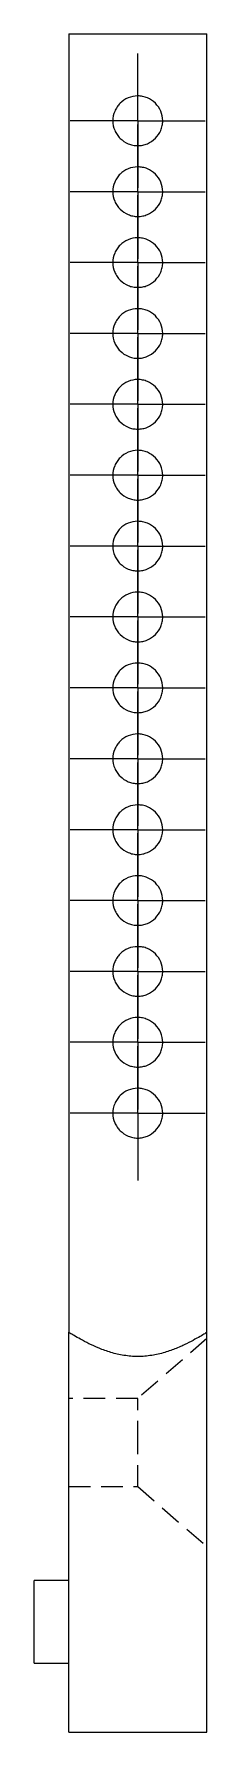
# Model space of a CAD drawing. Header units: millimetres. Extents: x 77 to 228, y 7 to 163.
# Drawn here: x 217.9 to 228.1, y 7 to 107 of the extents above.
import ezdxf

# ---------------------------------------------------------------- set-up
doc = ezdxf.new("R2010")
doc.units = ezdxf.units.MM
doc.linetypes.add('HIDDEN', pattern=[1.905, 1.27, -0.635])
doc.layers.add('10', color=7, linetype='Continuous')

# ---------------------------------------------------------------- blocks, each defined once
blk = doc.blocks.new('SW_CENTERMARKSYMBOL_2')
at = {"layer": '10', "color": 0}
for p, q in [((0, 2.5), (0, 3.96)), ((0, 0), (0, 2.5)), ((-2.5, 0), (-3.96, 0)), ((0, 0), (-2.5, 0)), ((0, 0), (0, -2.5)), ((0, 0), (2.5, 0)), ((2.5, 0), (3.96, 0)), ((0, -2.5), (0, -3.96))]:
    blk.add_line(p, q, dxfattribs=at)
blk = doc.blocks.new('SW_CENTERMARKSYMBOL_3')
at = {"layer": '10', "color": 0}
for p, q in [((0, 2.5), (0, 3.96)), ((0, 0), (0, 2.5)), ((-2.5, 0), (-3.96, 0)), ((0, 0), (-2.5, 0)), ((0, 0), (0, -2.5)), ((0, 0), (2.5, 0)), ((2.5, 0), (3.96, 0)), ((0, -2.5), (0, -3.96))]:
    blk.add_line(p, q, dxfattribs=at)
blk = doc.blocks.new('SW_CENTERMARKSYMBOL_4')
at = {"layer": '10', "color": 0}
for p, q in [((0, 2.5), (0, 3.96)), ((0, 0), (0, 2.5)), ((-2.5, 0), (-3.96, 0)), ((0, 0), (-2.5, 0)), ((0, 0), (0, -2.5)), ((0, 0), (2.5, 0)), ((2.5, 0), (3.96, 0)), ((0, -2.5), (0, -3.96))]:
    blk.add_line(p, q, dxfattribs=at)
blk = doc.blocks.new('SW_CENTERMARKSYMBOL_5')
at = {"layer": '10', "color": 0}
for p, q in [((0, 2.5), (0, 3.96)), ((0, 0), (0, 2.5)), ((-2.5, 0), (-3.96, 0)), ((0, 0), (-2.5, 0)), ((0, 0), (0, -2.5)), ((0, 0), (2.5, 0)), ((2.5, 0), (3.96, 0)), ((0, -2.5), (0, -3.96))]:
    blk.add_line(p, q, dxfattribs=at)
blk = doc.blocks.new('SW_CENTERMARKSYMBOL_6')
at = {"layer": '10', "color": 0}
for p, q in [((0, 2.5), (0, 3.96)), ((0, 0), (0, 2.5)), ((-2.5, 0), (-3.96, 0)), ((0, 0), (-2.5, 0)), ((0, 0), (0, -2.5)), ((0, 0), (2.5, 0)), ((2.5, 0), (3.96, 0)), ((0, -2.5), (0, -3.96))]:
    blk.add_line(p, q, dxfattribs=at)
blk = doc.blocks.new('SW_CENTERMARKSYMBOL_7')
at = {"layer": '10', "color": 0}
for p, q in [((0, 2.5), (0, 3.96)), ((0, 0), (0, 2.5)), ((-2.5, 0), (-3.96, 0)), ((0, 0), (-2.5, 0)), ((0, 0), (0, -2.5)), ((0, 0), (2.5, 0)), ((2.5, 0), (3.96, 0)), ((0, -2.5), (0, -3.96))]:
    blk.add_line(p, q, dxfattribs=at)
blk = doc.blocks.new('SW_CENTERMARKSYMBOL_8')
at = {"layer": '10', "color": 0}
for p, q in [((0, 2.5), (0, 3.96)), ((0, 0), (0, 2.5)), ((-2.5, 0), (-3.96, 0)), ((0, 0), (-2.5, 0)), ((0, 0), (0, -2.5)), ((0, 0), (2.5, 0)), ((2.5, 0), (3.96, 0)), ((0, -2.5), (0, -3.96))]:
    blk.add_line(p, q, dxfattribs=at)
blk = doc.blocks.new('SW_CENTERMARKSYMBOL_9')
at = {"layer": '10', "color": 0}
for p, q in [((0, 2.5), (0, 3.96)), ((0, 0), (0, 2.5)), ((-2.5, 0), (-3.96, 0)), ((0, 0), (-2.5, 0)), ((0, 0), (0, -2.5)), ((0, 0), (2.5, 0)), ((2.5, 0), (3.96, 0)), ((0, -2.5), (0, -3.96))]:
    blk.add_line(p, q, dxfattribs=at)
blk = doc.blocks.new('SW_CENTERMARKSYMBOL_10')
at = {"layer": '10', "color": 0}
for p, q in [((0, 2.5), (0, 3.96)), ((0, 0), (0, 2.5)), ((-2.5, 0), (-3.96, 0)), ((0, 0), (-2.5, 0)), ((0, 0), (0, -2.5)), ((0, 0), (2.5, 0)), ((2.5, 0), (3.96, 0)), ((0, -2.5), (0, -3.96))]:
    blk.add_line(p, q, dxfattribs=at)
blk = doc.blocks.new('SW_CENTERMARKSYMBOL_11')
at = {"layer": '10', "color": 0}
for p, q in [((0, 2.5), (0, 3.96)), ((0, 0), (0, 2.5)), ((-2.5, 0), (-3.96, 0)), ((0, 0), (-2.5, 0)), ((0, 0), (0, -2.5)), ((0, 0), (2.5, 0)), ((2.5, 0), (3.96, 0)), ((0, -2.5), (0, -3.96))]:
    blk.add_line(p, q, dxfattribs=at)
blk = doc.blocks.new('SW_CENTERMARKSYMBOL_12')
at = {"layer": '10', "color": 0}
for p, q in [((0, 2.5), (0, 3.96)), ((0, 0), (0, 2.5)), ((-2.5, 0), (-3.96, 0)), ((0, 0), (-2.5, 0)), ((0, 0), (0, -2.5)), ((0, 0), (2.5, 0)), ((2.5, 0), (3.96, 0)), ((0, -2.5), (0, -3.96))]:
    blk.add_line(p, q, dxfattribs=at)
blk = doc.blocks.new('SW_CENTERMARKSYMBOL_13')
at = {"layer": '10', "color": 0}
for p, q in [((0, 2.5), (0, 3.96)), ((0, 0), (0, 2.5)), ((-2.5, 0), (-3.96, 0)), ((0, 0), (-2.5, 0)), ((0, 0), (0, -2.5)), ((0, 0), (2.5, 0)), ((2.5, 0), (3.96, 0)), ((0, -2.5), (0, -3.96))]:
    blk.add_line(p, q, dxfattribs=at)
blk = doc.blocks.new('SW_CENTERMARKSYMBOL_14')
at = {"layer": '10', "color": 0}
for p, q in [((0, 2.5), (0, 3.96)), ((0, 0), (0, 2.5)), ((-2.5, 0), (-3.96, 0)), ((0, 0), (-2.5, 0)), ((0, 0), (0, -2.5)), ((0, 0), (2.5, 0)), ((2.5, 0), (3.96, 0)), ((0, -2.5), (0, -3.96))]:
    blk.add_line(p, q, dxfattribs=at)
blk = doc.blocks.new('SW_CENTERMARKSYMBOL_15')
at = {"layer": '10', "color": 0}
for p, q in [((0, 2.5), (0, 3.96)), ((0, 0), (0, 2.5)), ((-2.5, 0), (-3.96, 0)), ((0, 0), (-2.5, 0)), ((0, 0), (0, -2.5)), ((0, 0), (2.5, 0)), ((2.5, 0), (3.96, 0)), ((0, -2.5), (0, -3.96))]:
    blk.add_line(p, q, dxfattribs=at)
blk = doc.blocks.new('SW_CENTERMARKSYMBOL_16')
at = {"layer": '10', "color": 0}
for p, q in [((0, 2.5), (0, 3.96)), ((0, 0), (0, 2.5)), ((-2.5, 0), (-3.96, 0)), ((0, 0), (-2.5, 0)), ((0, 0), (0, -2.5)), ((0, 0), (2.5, 0)), ((2.5, 0), (3.96, 0)), ((0, -2.5), (0, -3.96))]:
    blk.add_line(p, q, dxfattribs=at)

msp = doc.modelspace()

# ---------------------------------------------------------------- linework, layer by layer
at = {"color": 7, "linetype": 'Continuous', "lineweight": 25}
for p, q in [((219.96, 107), (219.96, 30.54)), ((219.96, 107), (224.01, 107)), ((224.01, 107), (228.07, 107)), ((228.07, 30.54), (228.07, 107)), ((219.96, 13.49), (219.96, 24.05)), ((228.07, 13.49), (228.07, 24.05)), ((219.96, 15.93), (217.93, 15.93)), ((217.93, 13.49), (217.93, 15.93)), ((217.93, 11.06), (217.93, 13.49)), ((219.96, 7), (219.96, 13.49)), ((228.07, 7), (228.07, 13.49)), ((217.93, 11.06), (219.96, 11.06)), ((219.96, 7), (228.07, 7))]:
    msp.add_line(p, q, dxfattribs=at)
at = {"color": 7, "linetype": 'HIDDEN', "lineweight": 18}
for p, q in [((219.96, 30.54), (219.97, 30.53)), ((228.07, 30.17), (224.01, 26.64)), ((224.01, 26.64), (219.96, 26.64)), ((224.01, 24.05), (224.01, 26.64)), ((224.01, 21.45), (224.01, 24.05)), ((219.96, 21.45), (224.01, 21.45)), ((224.01, 21.45), (228.07, 17.92))]:
    msp.add_line(p, q, dxfattribs=at)
at = {"color": 7, "linetype": 'Continuous', "lineweight": 25, "flags": 128}
for points in [[(219.96, 24.05), (219.96, 24.83), (219.96, 25.6), (219.96, 26.35), (219.96, 27.06), (219.96, 27.73), (219.96, 28.35), (219.96, 28.91), (219.96, 29.39), (219.96, 29.8), (219.96, 30.12), (219.96, 30.35), (219.96, 30.49), (219.96, 30.54)], [(228.07, 24.05), (228.07, 24.83), (228.07, 25.6), (228.07, 26.35), (228.07, 27.06), (228.07, 27.73), (228.07, 28.35), (228.07, 28.91), (228.07, 29.39), (228.07, 29.8), (228.07, 30.12), (228.07, 30.35), (228.07, 30.49), (228.07, 30.54)]]:
    msp.add_lwpolyline(points, dxfattribs=at)
at = {"color": 7, "linetype": 'Continuous', "lineweight": 25}
for points, knots in [([(225.48, 101.89), (225.48, 101.79), (225.47, 101.69), (225.43, 101.51), (225.4, 101.41), (225.29, 101.15), (225.18, 100.99), (224.91, 100.72), (224.75, 100.61), (224.49, 100.5), (224.4, 100.47), (224.21, 100.43), (224.11, 100.43), (223.92, 100.43), (223.82, 100.43), (223.63, 100.47), (223.54, 100.5), (223.28, 100.61), (223.12, 100.72), (222.91, 100.92), (222.85, 100.99), (222.75, 101.15), (222.7, 101.24), (222.59, 101.5), (222.55, 101.69), (222.55, 102.08), (222.59, 102.27), (222.7, 102.53), (222.75, 102.62), (222.85, 102.78), (222.91, 102.85), (223.11, 103.05), (223.27, 103.16), (223.63, 103.31), (223.82, 103.35), (224.11, 103.35), (224.21, 103.34), (224.39, 103.3), (224.49, 103.27), (224.75, 103.16), (224.91, 103.05), (225.18, 102.79), (225.29, 102.62), (225.44, 102.27), (225.48, 102.08), (225.48, 101.89)], [0, 0, 0, 0, 0.03125, 0.03125, 0.0625, 0.0625, 0.125, 0.125, 0.1875, 0.1875, 0.21875, 0.21875, 0.25, 0.25, 0.28125, 0.28125, 0.3125, 0.3125, 0.375, 0.375, 0.40625, 0.40625, 0.4375, 0.4375, 0.5, 0.5, 0.5625, 0.5625, 0.59375, 0.59375, 0.625, 0.625, 0.6875, 0.6875, 0.75, 0.75, 0.78125, 0.78125, 0.8125, 0.8125, 0.875, 0.875, 0.9375, 0.9375, 1, 1, 1, 1]), ([(225.48, 97.71), (225.48, 97.61), (225.47, 97.52), (225.43, 97.33), (225.4, 97.24), (225.29, 96.97), (225.18, 96.81), (224.91, 96.55), (224.75, 96.44), (224.49, 96.33), (224.4, 96.3), (224.21, 96.26), (224.11, 96.25), (223.92, 96.25), (223.82, 96.26), (223.63, 96.3), (223.54, 96.33), (223.28, 96.44), (223.12, 96.54), (222.91, 96.75), (222.85, 96.82), (222.75, 96.98), (222.7, 97.06), (222.59, 97.32), (222.55, 97.52), (222.55, 97.9), (222.59, 98.1), (222.7, 98.36), (222.75, 98.45), (222.85, 98.6), (222.91, 98.68), (223.11, 98.88), (223.27, 98.99), (223.63, 99.13), (223.82, 99.17), (224.11, 99.17), (224.21, 99.16), (224.39, 99.13), (224.49, 99.1), (224.75, 98.99), (224.91, 98.88), (225.18, 98.61), (225.29, 98.45), (225.44, 98.1), (225.48, 97.91), (225.48, 97.71)], [0, 0, 0, 0, 0.03125, 0.03125, 0.0625, 0.0625, 0.125, 0.125, 0.1875, 0.1875, 0.21875, 0.21875, 0.25, 0.25, 0.28125, 0.28125, 0.3125, 0.3125, 0.375, 0.375, 0.40625, 0.40625, 0.4375, 0.4375, 0.5, 0.5, 0.5625, 0.5625, 0.59375, 0.59375, 0.625, 0.625, 0.6875, 0.6875, 0.75, 0.75, 0.78125, 0.78125, 0.8125, 0.8125, 0.875, 0.875, 0.9375, 0.9375, 1, 1, 1, 1]), ([(225.48, 93.54), (225.48, 93.44), (225.47, 93.34), (225.43, 93.16), (225.4, 93.06), (225.29, 92.8), (225.18, 92.64), (224.91, 92.37), (224.75, 92.26), (224.49, 92.15), (224.4, 92.12), (224.21, 92.09), (224.11, 92.08), (223.92, 92.08), (223.82, 92.09), (223.63, 92.12), (223.54, 92.15), (223.28, 92.26), (223.12, 92.37), (222.91, 92.57), (222.85, 92.64), (222.75, 92.8), (222.7, 92.89), (222.59, 93.15), (222.55, 93.34), (222.55, 93.73), (222.59, 93.92), (222.7, 94.19), (222.75, 94.27), (222.85, 94.43), (222.91, 94.5), (223.11, 94.7), (223.27, 94.81), (223.63, 94.96), (223.82, 95), (224.11, 95), (224.21, 94.99), (224.39, 94.95), (224.49, 94.92), (224.75, 94.81), (224.91, 94.7), (225.18, 94.44), (225.29, 94.28), (225.44, 93.93), (225.48, 93.73), (225.48, 93.54)], [0, 0, 0, 0, 0.03125, 0.03125, 0.0625, 0.0625, 0.125, 0.125, 0.1875, 0.1875, 0.21875, 0.21875, 0.25, 0.25, 0.28125, 0.28125, 0.3125, 0.3125, 0.375, 0.375, 0.40625, 0.40625, 0.4375, 0.4375, 0.5, 0.5, 0.5625, 0.5625, 0.59375, 0.59375, 0.625, 0.625, 0.6875, 0.6875, 0.75, 0.75, 0.78125, 0.78125, 0.8125, 0.8125, 0.875, 0.875, 0.9375, 0.9375, 1, 1, 1, 1]), ([(225.48, 89.36), (225.48, 89.27), (225.47, 89.17), (225.43, 88.98), (225.4, 88.89), (225.29, 88.62), (225.18, 88.46), (224.91, 88.2), (224.75, 88.09), (224.49, 87.98), (224.4, 87.95), (224.21, 87.91), (224.11, 87.9), (223.92, 87.9), (223.82, 87.91), (223.63, 87.95), (223.54, 87.98), (223.28, 88.09), (223.12, 88.2), (222.91, 88.4), (222.85, 88.47), (222.75, 88.63), (222.7, 88.71), (222.59, 88.98), (222.55, 89.17), (222.55, 89.55), (222.59, 89.75), (222.7, 90.01), (222.75, 90.1), (222.85, 90.25), (222.91, 90.33), (223.11, 90.53), (223.27, 90.64), (223.63, 90.79), (223.82, 90.82), (224.11, 90.82), (224.21, 90.81), (224.39, 90.78), (224.49, 90.75), (224.75, 90.64), (224.91, 90.53), (225.18, 90.26), (225.29, 90.1), (225.44, 89.75), (225.48, 89.56), (225.48, 89.36)], [0, 0, 0, 0, 0.03125, 0.03125, 0.0625, 0.0625, 0.125, 0.125, 0.1875, 0.1875, 0.21875, 0.21875, 0.25, 0.25, 0.28125, 0.28125, 0.3125, 0.3125, 0.375, 0.375, 0.40625, 0.40625, 0.4375, 0.4375, 0.5, 0.5, 0.5625, 0.5625, 0.59375, 0.59375, 0.625, 0.625, 0.6875, 0.6875, 0.75, 0.75, 0.78125, 0.78125, 0.8125, 0.8125, 0.875, 0.875, 0.9375, 0.9375, 1, 1, 1, 1]), ([(225.48, 85.19), (225.48, 85.09), (225.47, 85), (225.43, 84.81), (225.4, 84.71), (225.29, 84.45), (225.18, 84.29), (224.91, 84.02), (224.75, 83.91), (224.49, 83.8), (224.4, 83.78), (224.21, 83.74), (224.11, 83.73), (223.92, 83.73), (223.82, 83.74), (223.63, 83.77), (223.54, 83.8), (223.28, 83.91), (223.12, 84.02), (222.91, 84.22), (222.85, 84.3), (222.75, 84.45), (222.7, 84.54), (222.59, 84.8), (222.55, 84.99), (222.55, 85.38), (222.59, 85.57), (222.7, 85.84), (222.75, 85.92), (222.85, 86.08), (222.91, 86.15), (223.11, 86.36), (223.27, 86.46), (223.63, 86.61), (223.82, 86.65), (224.11, 86.65), (224.21, 86.64), (224.39, 86.6), (224.49, 86.57), (224.75, 86.46), (224.91, 86.36), (225.18, 86.09), (225.29, 85.93), (225.44, 85.58), (225.48, 85.38), (225.48, 85.19)], [0, 0, 0, 0, 0.03125, 0.03125, 0.0625, 0.0625, 0.125, 0.125, 0.1875, 0.1875, 0.21875, 0.21875, 0.25, 0.25, 0.28125, 0.28125, 0.3125, 0.3125, 0.375, 0.375, 0.40625, 0.40625, 0.4375, 0.4375, 0.5, 0.5, 0.5625, 0.5625, 0.59375, 0.59375, 0.625, 0.625, 0.6875, 0.6875, 0.75, 0.75, 0.78125, 0.78125, 0.8125, 0.8125, 0.875, 0.875, 0.9375, 0.9375, 1, 1, 1, 1]), ([(225.48, 81.01), (225.48, 80.92), (225.47, 80.82), (225.43, 80.63), (225.4, 80.54), (225.29, 80.28), (225.18, 80.12), (224.91, 79.85), (224.75, 79.74), (224.49, 79.63), (224.4, 79.6), (224.21, 79.56), (224.11, 79.55), (223.92, 79.55), (223.82, 79.56), (223.63, 79.6), (223.54, 79.63), (223.28, 79.74), (223.12, 79.85), (222.91, 80.05), (222.85, 80.12), (222.75, 80.28), (222.7, 80.36), (222.59, 80.63), (222.55, 80.82), (222.55, 81.2), (222.59, 81.4), (222.7, 81.66), (222.75, 81.75), (222.85, 81.91), (222.91, 81.98), (223.11, 82.18), (223.27, 82.29), (223.63, 82.44), (223.82, 82.48), (224.11, 82.48), (224.21, 82.47), (224.39, 82.43), (224.49, 82.4), (224.75, 82.29), (224.91, 82.18), (225.18, 81.91), (225.29, 81.75), (225.44, 81.4), (225.48, 81.21), (225.48, 81.01)], [0, 0, 0, 0, 0.03125, 0.03125, 0.0625, 0.0625, 0.125, 0.125, 0.1875, 0.1875, 0.21875, 0.21875, 0.25, 0.25, 0.28125, 0.28125, 0.3125, 0.3125, 0.375, 0.375, 0.40625, 0.40625, 0.4375, 0.4375, 0.5, 0.5, 0.5625, 0.5625, 0.59375, 0.59375, 0.625, 0.625, 0.6875, 0.6875, 0.75, 0.75, 0.78125, 0.78125, 0.8125, 0.8125, 0.875, 0.875, 0.9375, 0.9375, 1, 1, 1, 1]), ([(225.48, 76.84), (225.48, 76.74), (225.47, 76.65), (225.43, 76.46), (225.4, 76.37), (225.29, 76.1), (225.18, 75.94), (224.91, 75.67), (224.75, 75.56), (224.49, 75.46), (224.4, 75.43), (224.21, 75.39), (224.11, 75.38), (223.92, 75.38), (223.82, 75.39), (223.63, 75.43), (223.54, 75.45), (223.28, 75.56), (223.12, 75.67), (222.91, 75.87), (222.85, 75.95), (222.75, 76.1), (222.7, 76.19), (222.59, 76.45), (222.55, 76.65), (222.55, 77.03), (222.59, 77.22), (222.7, 77.49), (222.75, 77.57), (222.85, 77.73), (222.91, 77.8), (223.11, 78.01), (223.27, 78.11), (223.63, 78.26), (223.82, 78.3), (224.11, 78.3), (224.21, 78.29), (224.39, 78.25), (224.49, 78.23), (224.75, 78.12), (224.91, 78.01), (225.18, 77.74), (225.29, 77.58), (225.44, 77.23), (225.48, 77.03), (225.48, 76.84)], [0, 0, 0, 0, 0.03125, 0.03125, 0.0625, 0.0625, 0.125, 0.125, 0.1875, 0.1875, 0.21875, 0.21875, 0.25, 0.25, 0.28125, 0.28125, 0.3125, 0.3125, 0.375, 0.375, 0.40625, 0.40625, 0.4375, 0.4375, 0.5, 0.5, 0.5625, 0.5625, 0.59375, 0.59375, 0.625, 0.625, 0.6875, 0.6875, 0.75, 0.75, 0.78125, 0.78125, 0.8125, 0.8125, 0.875, 0.875, 0.9375, 0.9375, 1, 1, 1, 1]), ([(225.48, 72.67), (225.48, 72.57), (225.47, 72.47), (225.43, 72.28), (225.4, 72.19), (225.29, 71.93), (225.18, 71.77), (224.91, 71.5), (224.75, 71.39), (224.49, 71.28), (224.4, 71.25), (224.21, 71.21), (224.11, 71.2), (223.92, 71.2), (223.82, 71.21), (223.63, 71.25), (223.54, 71.28), (223.28, 71.39), (223.12, 71.5), (222.91, 71.7), (222.85, 71.77), (222.75, 71.93), (222.7, 72.01), (222.59, 72.28), (222.55, 72.47), (222.55, 72.86), (222.59, 73.05), (222.7, 73.31), (222.75, 73.4), (222.85, 73.56), (222.91, 73.63), (223.11, 73.83), (223.27, 73.94), (223.63, 74.09), (223.82, 74.13), (224.11, 74.13), (224.21, 74.12), (224.39, 74.08), (224.49, 74.05), (224.75, 73.94), (224.91, 73.83), (225.18, 73.57), (225.29, 73.4), (225.44, 73.05), (225.48, 72.86), (225.48, 72.67)], [0, 0, 0, 0, 0.03125, 0.03125, 0.0625, 0.0625, 0.125, 0.125, 0.1875, 0.1875, 0.21875, 0.21875, 0.25, 0.25, 0.28125, 0.28125, 0.3125, 0.3125, 0.375, 0.375, 0.40625, 0.40625, 0.4375, 0.4375, 0.5, 0.5, 0.5625, 0.5625, 0.59375, 0.59375, 0.625, 0.625, 0.6875, 0.6875, 0.75, 0.75, 0.78125, 0.78125, 0.8125, 0.8125, 0.875, 0.875, 0.9375, 0.9375, 1, 1, 1, 1]), ([(225.48, 68.49), (225.48, 68.39), (225.47, 68.3), (225.43, 68.11), (225.4, 68.02), (225.29, 67.75), (225.18, 67.59), (224.91, 67.32), (224.75, 67.22), (224.49, 67.11), (224.4, 67.08), (224.21, 67.04), (224.11, 67.03), (223.92, 67.03), (223.82, 67.04), (223.63, 67.08), (223.54, 67.11), (223.28, 67.22), (223.12, 67.32), (222.91, 67.52), (222.85, 67.6), (222.75, 67.76), (222.7, 67.84), (222.59, 68.1), (222.55, 68.3), (222.55, 68.68), (222.59, 68.87), (222.7, 69.14), (222.75, 69.22), (222.85, 69.38), (222.91, 69.46), (223.11, 69.66), (223.27, 69.77), (223.63, 69.91), (223.82, 69.95), (224.11, 69.95), (224.21, 69.94), (224.39, 69.91), (224.49, 69.88), (224.75, 69.77), (224.91, 69.66), (225.18, 69.39), (225.29, 69.23), (225.44, 68.88), (225.48, 68.69), (225.48, 68.49)], [0, 0, 0, 0, 0.03125, 0.03125, 0.0625, 0.0625, 0.125, 0.125, 0.1875, 0.1875, 0.21875, 0.21875, 0.25, 0.25, 0.28125, 0.28125, 0.3125, 0.3125, 0.375, 0.375, 0.40625, 0.40625, 0.4375, 0.4375, 0.5, 0.5, 0.5625, 0.5625, 0.59375, 0.59375, 0.625, 0.625, 0.6875, 0.6875, 0.75, 0.75, 0.78125, 0.78125, 0.8125, 0.8125, 0.875, 0.875, 0.9375, 0.9375, 1, 1, 1, 1]), ([(225.48, 64.32), (225.48, 64.22), (225.47, 64.12), (225.43, 63.94), (225.4, 63.84), (225.29, 63.58), (225.18, 63.42), (224.91, 63.15), (224.75, 63.04), (224.49, 62.93), (224.4, 62.9), (224.21, 62.87), (224.11, 62.86), (223.92, 62.86), (223.82, 62.87), (223.63, 62.9), (223.54, 62.93), (223.28, 63.04), (223.12, 63.15), (222.91, 63.35), (222.85, 63.42), (222.75, 63.58), (222.7, 63.67), (222.59, 63.93), (222.55, 64.12), (222.55, 64.51), (222.59, 64.7), (222.7, 64.96), (222.75, 65.05), (222.85, 65.21), (222.91, 65.28), (223.11, 65.48), (223.27, 65.59), (223.63, 65.74), (223.82, 65.78), (224.11, 65.78), (224.21, 65.77), (224.39, 65.73), (224.49, 65.7), (224.75, 65.59), (224.91, 65.48), (225.18, 65.22), (225.29, 65.06), (225.44, 64.7), (225.48, 64.51), (225.48, 64.32)], [0, 0, 0, 0, 0.03125, 0.03125, 0.0625, 0.0625, 0.125, 0.125, 0.1875, 0.1875, 0.21875, 0.21875, 0.25, 0.25, 0.28125, 0.28125, 0.3125, 0.3125, 0.375, 0.375, 0.40625, 0.40625, 0.4375, 0.4375, 0.5, 0.5, 0.5625, 0.5625, 0.59375, 0.59375, 0.625, 0.625, 0.6875, 0.6875, 0.75, 0.75, 0.78125, 0.78125, 0.8125, 0.8125, 0.875, 0.875, 0.9375, 0.9375, 1, 1, 1, 1]), ([(225.48, 60.14), (225.48, 60.05), (225.47, 59.95), (225.43, 59.76), (225.4, 59.67), (225.29, 59.4), (225.18, 59.24), (224.91, 58.98), (224.75, 58.87), (224.49, 58.76), (224.4, 58.73), (224.21, 58.69), (224.11, 58.68), (223.92, 58.68), (223.82, 58.69), (223.63, 58.73), (223.54, 58.76), (223.28, 58.87), (223.12, 58.97), (222.91, 59.18), (222.85, 59.25), (222.75, 59.41), (222.7, 59.49), (222.59, 59.76), (222.55, 59.95), (222.55, 60.33), (222.59, 60.53), (222.7, 60.79), (222.75, 60.88), (222.85, 61.03), (222.91, 61.11), (223.11, 61.31), (223.27, 61.42), (223.63, 61.56), (223.82, 61.6), (224.11, 61.6), (224.21, 61.59), (224.39, 61.56), (224.49, 61.53), (224.75, 61.42), (224.91, 61.31), (225.18, 61.04), (225.29, 60.88), (225.44, 60.53), (225.48, 60.34), (225.48, 60.14)], [0, 0, 0, 0, 0.03125, 0.03125, 0.0625, 0.0625, 0.125, 0.125, 0.1875, 0.1875, 0.21875, 0.21875, 0.25, 0.25, 0.28125, 0.28125, 0.3125, 0.3125, 0.375, 0.375, 0.40625, 0.40625, 0.4375, 0.4375, 0.5, 0.5, 0.5625, 0.5625, 0.59375, 0.59375, 0.625, 0.625, 0.6875, 0.6875, 0.75, 0.75, 0.78125, 0.78125, 0.8125, 0.8125, 0.875, 0.875, 0.9375, 0.9375, 1, 1, 1, 1]), ([(225.48, 55.97), (225.48, 55.87), (225.47, 55.78), (225.43, 55.59), (225.4, 55.49), (225.29, 55.23), (225.18, 55.07), (224.91, 54.8), (224.75, 54.69), (224.49, 54.58), (224.4, 54.55), (224.21, 54.52), (224.11, 54.51), (223.92, 54.51), (223.82, 54.52), (223.63, 54.55), (223.54, 54.58), (223.28, 54.69), (223.12, 54.8), (222.91, 55), (222.85, 55.07), (222.75, 55.23), (222.7, 55.32), (222.59, 55.58), (222.55, 55.77), (222.55, 56.16), (222.59, 56.35), (222.7, 56.62), (222.75, 56.7), (222.85, 56.86), (222.91, 56.93), (223.11, 57.13), (223.27, 57.24), (223.63, 57.39), (223.82, 57.43), (224.11, 57.43), (224.21, 57.42), (224.39, 57.38), (224.49, 57.35), (224.75, 57.24), (224.91, 57.14), (225.18, 56.87), (225.29, 56.71), (225.44, 56.36), (225.48, 56.16), (225.48, 55.97)], [0, 0, 0, 0, 0.03125, 0.03125, 0.0625, 0.0625, 0.125, 0.125, 0.1875, 0.1875, 0.21875, 0.21875, 0.25, 0.25, 0.28125, 0.28125, 0.3125, 0.3125, 0.375, 0.375, 0.40625, 0.40625, 0.4375, 0.4375, 0.5, 0.5, 0.5625, 0.5625, 0.59375, 0.59375, 0.625, 0.625, 0.6875, 0.6875, 0.75, 0.75, 0.78125, 0.78125, 0.8125, 0.8125, 0.875, 0.875, 0.9375, 0.9375, 1, 1, 1, 1]), ([(225.48, 51.79), (225.48, 51.7), (225.47, 51.6), (225.43, 51.41), (225.4, 51.32), (225.29, 51.06), (225.18, 50.89), (224.91, 50.63), (224.75, 50.52), (224.49, 50.41), (224.4, 50.38), (224.21, 50.34), (224.11, 50.33), (223.92, 50.33), (223.82, 50.34), (223.63, 50.38), (223.54, 50.41), (223.28, 50.52), (223.12, 50.63), (222.91, 50.83), (222.85, 50.9), (222.75, 51.06), (222.7, 51.14), (222.59, 51.41), (222.55, 51.6), (222.55, 51.98), (222.59, 52.18), (222.7, 52.44), (222.75, 52.53), (222.85, 52.68), (222.91, 52.76), (223.11, 52.96), (223.27, 53.07), (223.63, 53.22), (223.82, 53.25), (224.11, 53.25), (224.21, 53.25), (224.39, 53.21), (224.49, 53.18), (224.75, 53.07), (224.91, 52.96), (225.18, 52.69), (225.29, 52.53), (225.44, 52.18), (225.48, 51.99), (225.48, 51.79)], [0, 0, 0, 0, 0.03125, 0.03125, 0.0625, 0.0625, 0.125, 0.125, 0.1875, 0.1875, 0.21875, 0.21875, 0.25, 0.25, 0.28125, 0.28125, 0.3125, 0.3125, 0.375, 0.375, 0.40625, 0.40625, 0.4375, 0.4375, 0.5, 0.5, 0.5625, 0.5625, 0.59375, 0.59375, 0.625, 0.625, 0.6875, 0.6875, 0.75, 0.75, 0.78125, 0.78125, 0.8125, 0.8125, 0.875, 0.875, 0.9375, 0.9375, 1, 1, 1, 1]), ([(225.48, 47.62), (225.48, 47.52), (225.47, 47.43), (225.43, 47.24), (225.4, 47.15), (225.29, 46.88), (225.18, 46.72), (224.91, 46.45), (224.75, 46.34), (224.49, 46.23), (224.4, 46.21), (224.21, 46.17), (224.11, 46.16), (223.92, 46.16), (223.82, 46.17), (223.63, 46.21), (223.54, 46.23), (223.28, 46.34), (223.12, 46.45), (222.91, 46.65), (222.85, 46.73), (222.75, 46.88), (222.7, 46.97), (222.59, 47.23), (222.55, 47.43), (222.55, 47.81), (222.59, 48), (222.7, 48.27), (222.75, 48.35), (222.85, 48.51), (222.91, 48.58), (223.11, 48.79), (223.27, 48.89), (223.63, 49.04), (223.82, 49.08), (224.11, 49.08), (224.21, 49.07), (224.39, 49.03), (224.49, 49), (224.75, 48.89), (224.91, 48.79), (225.18, 48.52), (225.29, 48.36), (225.44, 48.01), (225.48, 47.81), (225.48, 47.62)], [0, 0, 0, 0, 0.03125, 0.03125, 0.0625, 0.0625, 0.125, 0.125, 0.1875, 0.1875, 0.21875, 0.21875, 0.25, 0.25, 0.28125, 0.28125, 0.3125, 0.3125, 0.375, 0.375, 0.40625, 0.40625, 0.4375, 0.4375, 0.5, 0.5, 0.5625, 0.5625, 0.59375, 0.59375, 0.625, 0.625, 0.6875, 0.6875, 0.75, 0.75, 0.78125, 0.78125, 0.8125, 0.8125, 0.875, 0.875, 0.9375, 0.9375, 1, 1, 1, 1]), ([(225.48, 43.44), (225.48, 43.35), (225.47, 43.25), (225.43, 43.06), (225.4, 42.97), (225.29, 42.71), (225.18, 42.55), (224.91, 42.28), (224.75, 42.17), (224.49, 42.06), (224.4, 42.03), (224.21, 41.99), (224.11, 41.98), (223.92, 41.98), (223.82, 41.99), (223.63, 42.03), (223.54, 42.06), (223.28, 42.17), (223.12, 42.28), (222.91, 42.48), (222.85, 42.55), (222.75, 42.71), (222.7, 42.79), (222.59, 43.06), (222.55, 43.25), (222.55, 43.63), (222.59, 43.83), (222.7, 44.09), (222.75, 44.18), (222.85, 44.34), (222.91, 44.41), (223.11, 44.61), (223.27, 44.72), (223.63, 44.87), (223.82, 44.91), (224.11, 44.91), (224.21, 44.9), (224.39, 44.86), (224.49, 44.83), (224.75, 44.72), (224.91, 44.61), (225.18, 44.34), (225.29, 44.18), (225.44, 43.83), (225.48, 43.64), (225.48, 43.44)], [0, 0, 0, 0, 0.03125, 0.03125, 0.0625, 0.0625, 0.125, 0.125, 0.1875, 0.1875, 0.21875, 0.21875, 0.25, 0.25, 0.28125, 0.28125, 0.3125, 0.3125, 0.375, 0.375, 0.40625, 0.40625, 0.4375, 0.4375, 0.5, 0.5, 0.5625, 0.5625, 0.59375, 0.59375, 0.625, 0.625, 0.6875, 0.6875, 0.75, 0.75, 0.78125, 0.78125, 0.8125, 0.8125, 0.875, 0.875, 0.9375, 0.9375, 1, 1, 1, 1]), ([(228.07, 30.54), (228.07, 30.54), (228.05, 30.52), (227.94, 30.45), (227.86, 30.4), (227.54, 30.22), (227.24, 30.05), (226.7, 29.78), (226.49, 29.68), (226.06, 29.51), (225.84, 29.43), (225.35, 29.28), (225.09, 29.22), (224.7, 29.16), (224.56, 29.14), (224.29, 29.12), (224.15, 29.11), (223.74, 29.11), (223.47, 29.14), (222.94, 29.22), (222.68, 29.28), (222.2, 29.43), (221.96, 29.51), (221.53, 29.69), (221.33, 29.78), (220.97, 29.96), (220.8, 30.05), (220.51, 30.21), (220.38, 30.28), (220.17, 30.41), (220.09, 30.45), (219.98, 30.52), (219.96, 30.54), (219.96, 30.54)], [0, 0, 0, 0, 0.0625, 0.0625, 0.125, 0.125, 0.25, 0.25, 0.3125, 0.3125, 0.375, 0.375, 0.4375, 0.4375, 0.46875, 0.46875, 0.5, 0.5, 0.5625, 0.5625, 0.625, 0.625, 0.6875, 0.6875, 0.75, 0.75, 0.8125, 0.8125, 0.875, 0.875, 0.9375, 0.9375, 1, 1, 1, 1])]:
    msp.add_open_spline(points, degree=3, knots=knots, dxfattribs=at)

# ---------------------------------------------------------------- block references
at = {"layer": '10'}
for name, p in [('SW_CENTERMARKSYMBOL_13', (224.01, 101.89)), ('SW_CENTERMARKSYMBOL_6', (224.01, 97.71)), ('SW_CENTERMARKSYMBOL_2', (224.01, 93.54)), ('SW_CENTERMARKSYMBOL_9', (224.01, 89.36)), ('SW_CENTERMARKSYMBOL_16', (224.01, 85.19)), ('SW_CENTERMARKSYMBOL_10', (224.01, 81.01)), ('SW_CENTERMARKSYMBOL_3', (224.01, 76.84)), ('SW_CENTERMARKSYMBOL_8', (224.01, 72.67)), ('SW_CENTERMARKSYMBOL_15', (224.01, 68.49)), ('SW_CENTERMARKSYMBOL_11', (224.01, 64.32)), ('SW_CENTERMARKSYMBOL_4', (224.01, 60.14)), ('SW_CENTERMARKSYMBOL_7', (224.01, 55.97)), ('SW_CENTERMARKSYMBOL_14', (224.01, 51.79)), ('SW_CENTERMARKSYMBOL_12', (224.01, 47.62)), ('SW_CENTERMARKSYMBOL_5', (224.01, 43.44))]:
    msp.add_blockref(name, p, dxfattribs=at)

doc.saveas('drawing.dxf')
